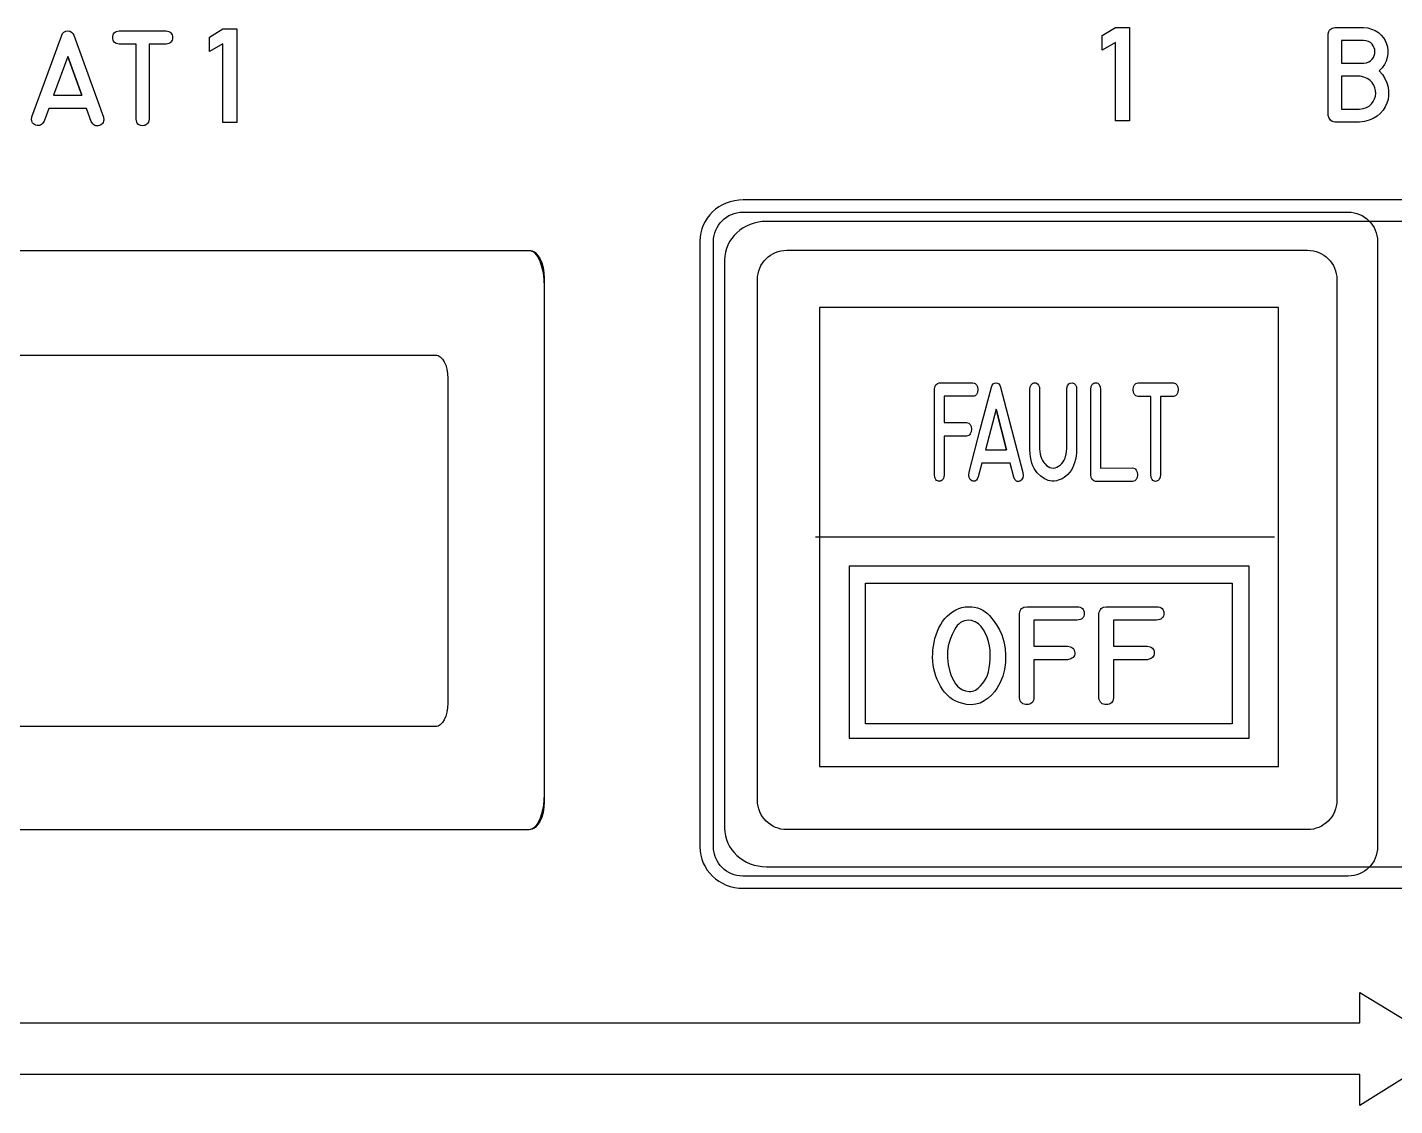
# Model space of a CAD drawing. Extents: x 27 to 704, y 10 to 614.
# Drawn here: x 301.38 to 349.04, y 321.76 to 359.36 of the extents above; entities that cross this region are included whole.
import ezdxf

# ---------------------------------------------------------------- set-up
doc = ezdxf.new("R2010")
doc.units = 0
for name, color, linetype in [('_BACKPANEL', 5, 'CONTINUOUS'), ('_ENGRAVING', 105, 'CONTINUOUS'), ('_LABELS', 30, 'CONTINUOUS'), ('_TOPLAYER', 1, 'CONTINUOUS')]:
    doc.layers.add(name, color=color, linetype=linetype)

msp = doc.modelspace()

# ---------------------------------------------------------------- linework, layer by layer
at = {"layer": '_BACKPANEL'}
msp.add_lwpolyline([(326.323, 352.918), (347.419, 352.918), (347.524, 352.913), (347.626, 352.897), (347.725, 352.872), (347.819, 352.838), (347.909, 352.795), (347.994, 352.743), (348.073, 352.684), (348.146, 352.618), (348.212, 352.545), (348.271, 352.466), (348.322, 352.381), (348.365, 352.291), (348.4, 352.197), (348.425, 352.098), (348.44, 351.996), (348.446, 351.891), (348.446, 330.796), (348.44, 330.69), (348.425, 330.588), (348.4, 330.49), (348.365, 330.395), (348.322, 330.305), (348.271, 330.221), (348.212, 330.141), (348.146, 330.069), (348.073, 330.002), (347.994, 329.943), (347.909, 329.892), (347.819, 329.849), (347.725, 329.814), (347.626, 329.789), (347.524, 329.774), (347.419, 329.768), (326.323, 329.768), (326.218, 329.774), (326.115, 329.789), (326.017, 329.814), (325.922, 329.849), (325.833, 329.892), (325.748, 329.943), (325.669, 330.002), (325.596, 330.069), (325.53, 330.141), (325.471, 330.221), (325.419, 330.305), (325.376, 330.395), (325.342, 330.49), (325.317, 330.588), (325.301, 330.69), (325.296, 330.796), (325.296, 351.891), (325.301, 351.996), (325.317, 352.098), (325.342, 352.197), (325.376, 352.291), (325.419, 352.381), (325.471, 352.466), (325.53, 352.545), (325.596, 352.618), (325.669, 352.684), (325.748, 352.743), (325.833, 352.795), (325.922, 352.838), (326.017, 352.872), (326.115, 352.897), (326.218, 352.913)], close=True, dxfattribs=at)
msp.add_lwpolyline([(288.399, 351.583), (318.873, 351.583), (318.926, 351.578), (318.979, 351.563), (319.029, 351.539), (319.077, 351.506), (319.166, 351.415), (319.243, 351.295), (319.307, 351.15), (319.356, 350.983), (319.386, 350.798), (319.397, 350.6), (319.397, 332.366), (319.386, 332.168), (319.356, 331.983), (319.307, 331.816), (319.243, 331.671), (319.166, 331.551), (319.077, 331.46), (319.029, 331.427), (318.979, 331.403), (318.926, 331.388), (318.873, 331.383), (288.399, 331.383)], dxfattribs=at)
at = {"layer": '_ENGRAVING'}
for points in [[(301.54, 356.239), (302.057, 357.661), (302.576, 359.083), (302.609, 359.147), (302.655, 359.194), (302.715, 359.222), (302.787, 359.231), (302.86, 359.223), (302.919, 359.195), (302.966, 359.149), (303, 359.083), (304.034, 356.231), (304.044, 356.127), (304.037, 356.083), (304.024, 356.044), (304.003, 356.01), (303.974, 355.981), (303.939, 355.956), (303.895, 355.937), (303.85, 355.925), (303.807, 355.921), (303.767, 355.925), (303.73, 355.938), (303.695, 355.959), (303.663, 355.989), (303.607, 356.073), (303.44, 356.534), (302.126, 356.534), (301.964, 356.084), (301.907, 356), (301.875, 355.97), (301.839, 355.949), (301.801, 355.937), (301.761, 355.933), (301.717, 355.938), (301.671, 355.951), (301.627, 355.971), (301.591, 355.995), (301.563, 356.024), (301.543, 356.058), (301.531, 356.096), (301.526, 356.139)], [(305.17, 356.154), (305.17, 358.777), (304.578, 358.777), (304.479, 358.797), (304.44, 358.817), (304.409, 358.842), (304.384, 358.873), (304.367, 358.911), (304.356, 358.954), (304.353, 359.003), (304.356, 359.052), (304.367, 359.096), (304.385, 359.133), (304.409, 359.165), (304.441, 359.19), (304.48, 359.21), (304.578, 359.231), (306.215, 359.231), (306.313, 359.211), (306.351, 359.191), (306.382, 359.166), (306.407, 359.134), (306.424, 359.096), (306.435, 359.053), (306.439, 359.003), (306.435, 358.954), (306.425, 358.91), (306.408, 358.873), (306.383, 358.841), (306.352, 358.816), (306.313, 358.797), (306.215, 358.777), (305.625, 358.777), (305.625, 356.154), (305.596, 356.054), (305.574, 356.014), (305.547, 355.983), (305.514, 355.958), (305.477, 355.941), (305.434, 355.931), (305.387, 355.928), (305.339, 355.932), (305.298, 355.943), (305.262, 355.961), (305.232, 355.986), (305.208, 356.017), (305.189, 356.056)], [(308.675, 356.046), (308.192, 356.046), (308.192, 358.781), (307.729, 358.518), (307.729, 359.021), (308.192, 359.308), (308.675, 359.308)], [(339.796, 356.094), (339.313, 356.094), (339.313, 358.829), (338.849, 358.566), (338.849, 359.069), (339.313, 359.356), (339.796, 359.356)], [(347.958, 359.358), (348.105, 359.337), (348.24, 359.299), (348.363, 359.244), (348.474, 359.173), (348.57, 359.089), (348.65, 358.997), (348.715, 358.896), (348.763, 358.788), (348.795, 358.674), (348.809, 358.556), (348.806, 358.434), (348.785, 358.309), (348.745, 358.184), (348.684, 358.065), (348.603, 357.951), (348.5, 357.842), (348.613, 357.709), (348.702, 357.57), (348.768, 357.426), (348.81, 357.277), (348.83, 357.128), (348.831, 356.984), (348.812, 356.845), (348.772, 356.71), (348.713, 356.583), (348.636, 356.466), (348.541, 356.359), (348.428, 356.263), (348.298, 356.181), (348.153, 356.119), (347.993, 356.077), (347.819, 356.054), (347.815, 356.054), (346.956, 356.054), (346.868, 356.079), (346.8, 356.124), (346.753, 356.191), (346.727, 356.279), (346.727, 359.129), (346.752, 359.218), (346.772, 359.255), (346.798, 359.286), (346.866, 359.333), (346.956, 359.358)], [(347.958, 358.9), (347.184, 358.9), (347.184, 358.105), (347.963, 358.105), (348.057, 358.122), (348.137, 358.151), (348.205, 358.194), (348.261, 358.249), (348.303, 358.312), (348.333, 358.377), (348.351, 358.444), (348.356, 358.514), (348.348, 358.583), (348.329, 358.649), (348.297, 358.712), (348.253, 358.772), (348.197, 358.824), (348.13, 358.862), (348.05, 358.888)], [(303.276, 356.988), (302.786, 358.343), (302.292, 356.988)], [(302.786, 358.343), (303.276, 356.988)], [(347.815, 356.511), (347.943, 356.526), (348.056, 356.561), (348.152, 356.615), (348.232, 356.688), (348.296, 356.774), (348.341, 356.864), (348.37, 356.958), (348.382, 357.057), (348.376, 357.157), (348.352, 357.253), (348.311, 357.347), (348.252, 357.437), (348.175, 357.517), (348.079, 357.579), (347.966, 357.624), (347.834, 357.651), (347.184, 357.651), (347.184, 356.511)]]:
    msp.add_lwpolyline(points, close=True, dxfattribs=at)
for points in [[(374.565, 353.343), (326.33, 353.343), (326.176, 353.336), (326.026, 353.314), (325.882, 353.279), (325.743, 353.23), (325.612, 353.169), (325.487, 353.097), (325.371, 353.014), (325.264, 352.922), (325.167, 352.819), (325.08, 352.708), (325.005, 352.59), (324.941, 352.464), (324.891, 352.332), (324.853, 352.194), (324.831, 352.051), (324.823, 351.903), (324.823, 330.783), (324.831, 330.636), (324.853, 330.493), (324.891, 330.355), (324.941, 330.223), (325.005, 330.097), (325.08, 329.978), (325.167, 329.867), (325.264, 329.765), (325.371, 329.672), (325.487, 329.589), (325.612, 329.517), (325.743, 329.456), (325.882, 329.408), (326.026, 329.373), (326.176, 329.351), (326.33, 329.343), (374.565, 329.343)], [(373.863, 352.593), (327.144, 352.593), (326.995, 352.586), (326.85, 352.566), (326.71, 352.533), (326.576, 352.487), (326.448, 352.43), (326.328, 352.363), (326.215, 352.285), (326.111, 352.198), (326.017, 352.102), (325.933, 351.998), (325.86, 351.887), (325.799, 351.769), (325.749, 351.645), (325.714, 351.515), (325.691, 351.381), (325.684, 351.243), (325.684, 331.443), (325.691, 331.305), (325.714, 331.171), (325.749, 331.042), (325.799, 330.918), (325.86, 330.8), (325.933, 330.688), (326.017, 330.585), (326.111, 330.489), (326.215, 330.402), (326.328, 330.324), (326.448, 330.256), (326.576, 330.199), (326.71, 330.154), (326.85, 330.121), (326.995, 330.1), (327.144, 330.093), (373.863, 330.093)], [(278.221, 324.646), (347.822, 324.646), (347.822, 325.714), (351.021, 323.768), (347.822, 321.764), (347.822, 322.846), (278.221, 322.846)]]:
    msp.add_lwpolyline(points, dxfattribs=at)
at = {"layer": '_LABELS'}
for points in [[(344.996, 333.592), (344.996, 349.594), (328.996, 349.594), (328.996, 333.592)], [(332.996, 343.767), (332.996, 346.727), (333.015, 346.825), (333.05, 346.897), (333.101, 346.944), (333.168, 346.965), (334.341, 346.965), (334.381, 346.958), (334.415, 346.944), (334.444, 346.923), (334.468, 346.897), (334.499, 346.825), (334.51, 346.728), (334.499, 346.631), (334.467, 346.56), (334.443, 346.534), (334.414, 346.514), (334.379, 346.501), (334.339, 346.494), (333.336, 346.494), (333.336, 345.576), (334.118, 345.576), (334.192, 345.555), (334.221, 345.536), (334.244, 345.511), (334.277, 345.442), (334.288, 345.349), (334.278, 345.255), (334.247, 345.183), (334.223, 345.155), (334.193, 345.133), (334.118, 345.104), (333.336, 345.104), (333.336, 343.767), (333.321, 343.666), (333.289, 343.593), (333.266, 343.567), (333.239, 343.548), (333.208, 343.537), (333.172, 343.532), (333.136, 343.535), (333.104, 343.546), (333.076, 343.564), (333.052, 343.589), (333.016, 343.663)], [(334.209, 343.853), (334.598, 345.332), (334.987, 346.811), (335.012, 346.878), (335.047, 346.926), (335.092, 346.955), (335.146, 346.965), (335.201, 346.956), (335.246, 346.928), (335.281, 346.879), (335.306, 346.811), (336.083, 343.844), (336.09, 343.736), (336.075, 343.65), (336.038, 343.584), (336.011, 343.559), (335.979, 343.539), (335.945, 343.526), (335.913, 343.522), (335.883, 343.526), (335.855, 343.54), (335.804, 343.592), (335.762, 343.68), (335.637, 344.16), (334.649, 344.16), (334.528, 343.692), (334.485, 343.604), (334.46, 343.573), (334.434, 343.551), (334.405, 343.538), (334.375, 343.534), (334.342, 343.539), (334.307, 343.553), (334.247, 343.599), (334.211, 343.664), (334.198, 343.749)], [(337.956, 344.661), (337.956, 344.628), (337.952, 344.527), (337.936, 344.403), (337.914, 344.287), (337.885, 344.18), (337.85, 344.081), (337.809, 343.991), (337.761, 343.908), (337.708, 343.835), (337.647, 343.77), (337.519, 343.664), (337.453, 343.623), (337.385, 343.59), (337.317, 343.566), (337.248, 343.55), (337.178, 343.541), (337.107, 343.541), (337.036, 343.549), (336.966, 343.565), (336.898, 343.59), (336.832, 343.622), (336.703, 343.71), (336.581, 343.831), (336.525, 343.903), (336.476, 343.983), (336.433, 344.071), (336.397, 344.167), (336.368, 344.27), (336.346, 344.382), (336.331, 344.501), (336.322, 344.628), (336.322, 344.661), (336.322, 346.73), (336.336, 346.821), (336.369, 346.896), (336.413, 346.944), (336.466, 346.965), (336.529, 346.96), (336.588, 346.932), (336.63, 346.884), (336.656, 346.817), (336.664, 346.73), (336.664, 344.661), (336.686, 344.481), (336.707, 344.399), (336.735, 344.324), (336.769, 344.255), (336.809, 344.192), (336.856, 344.135), (336.91, 344.084), (336.967, 344.043), (337.025, 344.013), (337.083, 343.997), (337.143, 343.993), (337.203, 344.001), (337.264, 344.022), (337.326, 344.055), (337.388, 344.101), (337.441, 344.15), (337.486, 344.207), (337.523, 344.27), (337.553, 344.339), (337.595, 344.493), (337.616, 344.661), (337.616, 346.73), (337.618, 346.776), (337.64, 346.865), (337.678, 346.926), (337.703, 346.945), (337.732, 346.958), (337.801, 346.962), (337.869, 346.94), (337.896, 346.92), (337.918, 346.894), (337.947, 346.824), (337.956, 346.73)], [(338.617, 343.527), (338.551, 343.547), (338.5, 343.592), (338.465, 343.663), (338.445, 343.76), (338.445, 346.727), (338.466, 346.833), (338.502, 346.907), (338.526, 346.933), (338.554, 346.951), (338.586, 346.962), (338.622, 346.965), (338.658, 346.96), (338.689, 346.948), (338.717, 346.929), (338.739, 346.903), (338.772, 346.829), (338.787, 346.727), (338.787, 343.995), (339.906, 343.997), (339.981, 343.972), (340.011, 343.95), (340.035, 343.923), (340.067, 343.851), (340.077, 343.756), (340.065, 343.662), (340.033, 343.592), (340.009, 343.566), (339.979, 343.547), (339.905, 343.527)], [(340.542, 343.764), (340.542, 346.492), (340.097, 346.492), (340.023, 346.514), (339.994, 346.534), (339.97, 346.56), (339.938, 346.632), (339.928, 346.728), (339.939, 346.824), (339.971, 346.896), (339.994, 346.923), (340.023, 346.943), (340.097, 346.965), (341.328, 346.965), (341.401, 346.944), (341.43, 346.923), (341.453, 346.897), (341.485, 346.825), (341.496, 346.728), (341.485, 346.631), (341.454, 346.559), (341.43, 346.533), (341.401, 346.513), (341.367, 346.5), (341.328, 346.492), (340.884, 346.492), (340.884, 343.764), (340.862, 343.66), (340.825, 343.586), (340.801, 343.56), (340.773, 343.542), (340.741, 343.532), (340.705, 343.529), (340.67, 343.533), (340.638, 343.545), (340.611, 343.563), (340.589, 343.589), (340.557, 343.662)], [(335.514, 344.631), (335.145, 346.041), (334.774, 344.631)], [(335.145, 346.041), (335.514, 344.631)], [(330.022, 340.576), (330.022, 340.434), (330.022, 334.576), (343.969, 334.576), (343.969, 340.576)], [(330.593, 339.978), (343.379, 339.978), (343.379, 335.076), (330.593, 335.076)], [(335.346, 338.177), (335.416, 337.943), (335.461, 337.706), (335.479, 337.464), (335.472, 337.217), (335.438, 336.974), (335.378, 336.742), (335.29, 336.521), (335.176, 336.31), (335.088, 336.187), (334.985, 336.074), (334.867, 335.97), (334.735, 335.876), (334.592, 335.801), (334.441, 335.756), (334.284, 335.739), (334.119, 335.751), (333.985, 335.779), (333.86, 335.817), (333.743, 335.867), (333.634, 335.927), (333.533, 335.998), (333.44, 336.081), (333.355, 336.174), (333.278, 336.278), (333.208, 336.39), (333.147, 336.504), (333.094, 336.621), (333.048, 336.742), (333.01, 336.865), (332.98, 336.992), (332.958, 337.122), (332.943, 337.255), (332.936, 337.389), (332.937, 337.522), (332.945, 337.655), (332.961, 337.786), (332.985, 337.917), (333.016, 338.047), (333.101, 338.303), (333.155, 338.427), (333.216, 338.541), (333.285, 338.647), (333.361, 338.744), (333.444, 338.833), (333.535, 338.912), (333.634, 338.984), (333.74, 339.046), (333.848, 339.095), (333.959, 339.131), (334.072, 339.152), (334.188, 339.159), (334.297, 339.154), (334.4, 339.14), (334.499, 339.116), (334.593, 339.082), (334.681, 339.038), (334.765, 338.985), (334.843, 338.922), (334.916, 338.85), (335.049, 338.692), (335.165, 338.527), (335.264, 338.355)], [(335.959, 335.98), (335.959, 338.922), (335.97, 338.974), (335.987, 339.02), (336.01, 339.059), (336.039, 339.092), (336.075, 339.118), (336.116, 339.138), (336.216, 339.159), (337.971, 339.159), (338.03, 339.152), (338.081, 339.138), (338.125, 339.117), (338.16, 339.091), (338.188, 339.058), (338.207, 339.02), (338.219, 338.975), (338.223, 338.923), (338.219, 338.872), (338.207, 338.827), (338.187, 338.788), (338.159, 338.756), (338.123, 338.73), (338.079, 338.711), (338.027, 338.697), (337.967, 338.691), (336.468, 338.691), (336.468, 337.778), (337.638, 337.778), (337.747, 337.758), (337.791, 337.739), (337.826, 337.713), (337.854, 337.682), (337.874, 337.645), (337.887, 337.602), (337.891, 337.553), (337.888, 337.503), (337.877, 337.459), (337.857, 337.421), (337.83, 337.388), (337.794, 337.36), (337.75, 337.338), (337.638, 337.309), (336.468, 337.309), (336.468, 335.98), (336.46, 335.926), (336.446, 335.879), (336.425, 335.839), (336.398, 335.806), (336.364, 335.781), (336.323, 335.762), (336.276, 335.75), (336.223, 335.746), (336.169, 335.749), (336.121, 335.759), (336.079, 335.777), (336.043, 335.803), (336.013, 335.836), (335.989, 335.876), (335.971, 335.924)], [(338.731, 335.98), (338.731, 338.922), (338.742, 338.974), (338.759, 339.02), (338.782, 339.059), (338.811, 339.092), (338.847, 339.118), (338.888, 339.138), (338.988, 339.159), (340.743, 339.159), (340.802, 339.152), (340.853, 339.138), (340.897, 339.117), (340.932, 339.091), (340.96, 339.058), (340.979, 339.02), (340.991, 338.975), (340.995, 338.923), (340.991, 338.872), (340.979, 338.827), (340.959, 338.788), (340.931, 338.756), (340.895, 338.73), (340.851, 338.711), (340.799, 338.697), (340.739, 338.691), (339.24, 338.691), (339.24, 337.778), (340.409, 337.778), (340.519, 337.758), (340.562, 337.739), (340.598, 337.713), (340.626, 337.682), (340.646, 337.645), (340.659, 337.602), (340.663, 337.553), (340.66, 337.503), (340.649, 337.459), (340.629, 337.421), (340.602, 337.388), (340.566, 337.36), (340.522, 337.338), (340.409, 337.309), (339.24, 337.309), (339.24, 335.98), (339.232, 335.926), (339.218, 335.879), (339.197, 335.839), (339.17, 335.806), (339.136, 335.781), (339.095, 335.762), (339.048, 335.75), (338.994, 335.746), (338.941, 335.749), (338.893, 335.759), (338.851, 335.777), (338.815, 335.803), (338.785, 335.836), (338.761, 335.876), (338.743, 335.924)], [(334.202, 338.686), (334.121, 338.68), (334.045, 338.665), (333.975, 338.639), (333.909, 338.603), (333.849, 338.556), (333.793, 338.5), (333.743, 338.433), (333.697, 338.355), (333.619, 338.196), (333.557, 338.049), (333.511, 337.914), (333.481, 337.791), (333.457, 337.603), (333.455, 337.379), (333.479, 337.139), (333.531, 336.901), (333.569, 336.786), (333.615, 336.677), (333.67, 336.574), (333.733, 336.476), (333.805, 336.389), (333.888, 336.319), (333.981, 336.264), (334.084, 336.225), (334.207, 336.203), (334.265, 336.204), (334.321, 336.211), (334.374, 336.227), (334.426, 336.249), (334.522, 336.317), (334.608, 336.402), (334.684, 336.489), (334.748, 336.578), (334.8, 336.67), (334.845, 336.774), (334.881, 336.892), (334.91, 337.026), (334.932, 337.174), (334.944, 337.33), (334.945, 337.486), (334.936, 337.642), (334.915, 337.797), (334.883, 337.949), (334.839, 338.093), (334.782, 338.229), (334.713, 338.358), (334.63, 338.471), (334.531, 338.562), (334.416, 338.63), (334.285, 338.676)]]:
    msp.add_lwpolyline(points, close=True, dxfattribs=at)
msp.add_lwpolyline([(328.856, 341.593), (344.856, 341.593)], dxfattribs=at)
at = {"layer": '_TOPLAYER'}
for points in [[(288.415, 351.583), (318.856, 351.583), (318.911, 351.576), (318.965, 351.557), (319.017, 351.526), (319.067, 351.483), (319.114, 351.43), (319.159, 351.366), (319.239, 351.212), (319.305, 351.024), (319.354, 350.809), (319.386, 350.571), (319.397, 350.315), (319.397, 332.651), (319.386, 332.395), (319.354, 332.157), (319.305, 331.942), (319.239, 331.754), (319.159, 331.6), (319.114, 331.536), (319.067, 331.483), (319.017, 331.44), (318.965, 331.409), (318.911, 331.39), (318.856, 331.383), (288.415, 331.383)], [(291.465, 347.934), (315.607, 347.934), (315.651, 347.93), (315.694, 347.918), (315.774, 347.87), (315.847, 347.795), (315.91, 347.696), (315.963, 347.576), (316.002, 347.438), (316.027, 347.285), (316.036, 347.121), (316.036, 335.795), (316.027, 335.631), (316.002, 335.478), (315.963, 335.34), (315.91, 335.22), (315.847, 335.121), (315.774, 335.046), (315.694, 334.998), (315.651, 334.986), (315.607, 334.982), (291.465, 334.982)]]:
    msp.add_lwpolyline(points, dxfattribs=at)
msp.add_lwpolyline([(327.853, 351.587), (346.003, 351.587), (346.108, 351.582), (346.21, 351.566), (346.308, 351.541), (346.403, 351.506), (346.492, 351.463), (346.577, 351.412), (346.656, 351.353), (346.728, 351.287), (346.795, 351.214), (346.853, 351.136), (346.905, 351.051), (346.948, 350.961), (346.982, 350.867), (347.007, 350.769), (347.023, 350.667), (347.028, 350.562), (347.028, 332.412), (347.023, 332.307), (347.007, 332.205), (346.982, 332.107), (346.948, 332.012), (346.905, 331.923), (346.853, 331.838), (346.795, 331.759), (346.728, 331.686), (346.656, 331.62), (346.577, 331.561), (346.492, 331.51), (346.403, 331.467), (346.308, 331.433), (346.21, 331.408), (346.108, 331.392), (346.003, 331.387), (327.853, 331.387), (327.748, 331.392), (327.646, 331.408), (327.548, 331.433), (327.454, 331.467), (327.364, 331.51), (327.279, 331.561), (327.2, 331.62), (327.128, 331.686), (327.062, 331.759), (327.003, 331.838), (326.952, 331.923), (326.908, 332.012), (326.874, 332.107), (326.849, 332.205), (326.833, 332.307), (326.828, 332.412), (326.828, 350.562), (326.833, 350.667), (326.849, 350.769), (326.874, 350.867), (326.908, 350.961), (326.952, 351.051), (327.003, 351.136), (327.062, 351.214), (327.128, 351.287), (327.2, 351.353), (327.279, 351.412), (327.364, 351.463), (327.454, 351.506), (327.548, 351.541), (327.646, 351.566), (327.748, 351.582)], close=True, dxfattribs=at)

doc.saveas('drawing.dxf')
